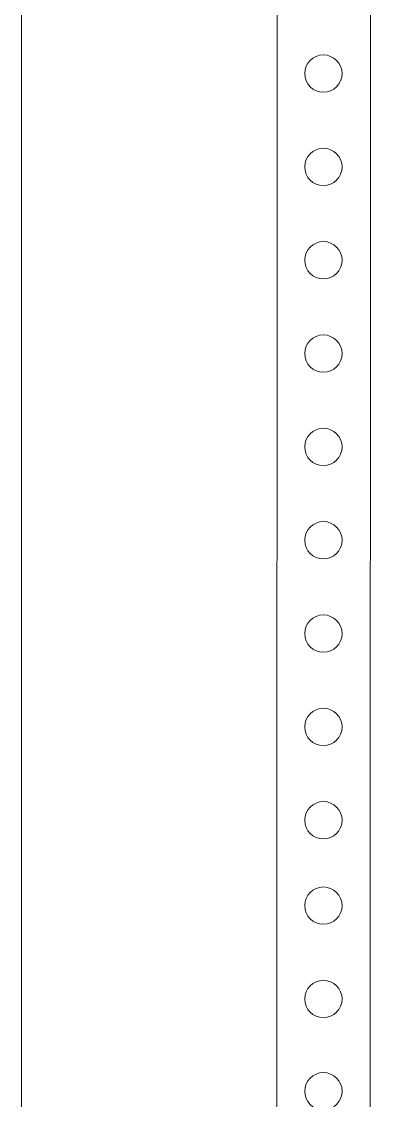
# Model space of a CAD drawing. Header units: millimetres. Extents: x 1880 to 4113, y 771 to 2990.
# Drawn here: x 3441.4 to 3516.6, y 1259.2 to 1490.3 of the extents above; entities that cross this region are included whole.
import ezdxf

# ---------------------------------------------------------------- set-up
doc = ezdxf.new("R2010")
doc.units = ezdxf.units.MM
doc.layers.add('002-PI-Kabelska kanalica', color=150, linetype='Continuous')
doc.layers.add('004-PI-DIN Šina', color=3, linetype='Continuous')

msp = doc.modelspace()

# ---------------------------------------------------------------- linework, layer by layer
at = {"layer": '002-PI-Kabelska kanalica', "color": 0, "linetype": 'ByBlock', "lineweight": 0}
msp.add_line((3441.45, 2624.72), (3441.45, 1193.72), dxfattribs=at)
at = {"layer": '004-PI-DIN Šina', "color": 0, "linetype": 'ByBlock', "lineweight": 0}
for p, q in [((3496.64, 2621.13), (3496.13, 1193.72)), ((3516.13, 1193.72), (3516.64, 2621.13))]:
    msp.add_line(p, q, dxfattribs=at)
at = {"layer": '004-PI-DIN Šina', "color": 0, "linetype": 'ByBlock', "lineweight": 0, "ltscale": 0.01}
for centre in [(3506.13, 1479.2), (3506.13, 1459.2), (3506.13, 1459.2), (3506.13, 1439.2), (3506.13, 1419.2), (3506.13, 1399.2), (3506.13, 1379.2), (3506.13, 1359.2), (3506.13, 1339.2), (3506.13, 1319.2), (3506.13, 1300.9), (3506.13, 1280.9), (3506.13, 1261.14)]:
    msp.add_circle(centre, 4, dxfattribs=at)

doc.saveas('drawing.dxf')
